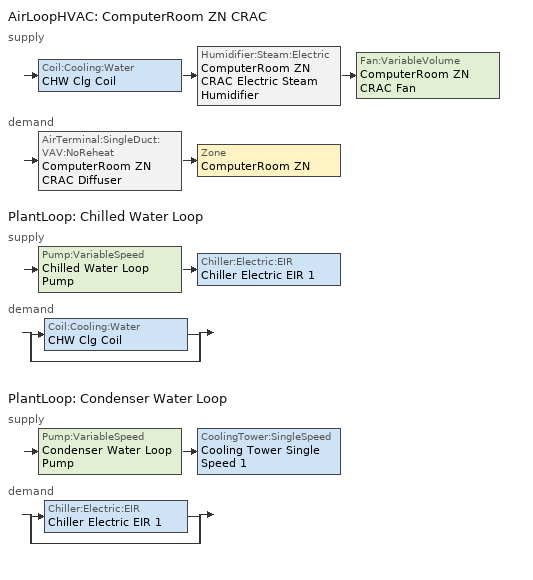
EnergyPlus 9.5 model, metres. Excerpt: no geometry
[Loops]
AirLoopHVAC 'ComputerRoom ZN CRAC'
 supply: Coil:Cooling:Water 'CHW Clg Coil' > Humidifier:Steam:Electric 'ComputerRoom ZN CRAC Electric Steam Humidifier' > Fan:VariableVolume 'ComputerRoom ZN CRAC Fan'
 demand: AirTerminal:SingleDuct:VAV:NoReheat 'ComputerRoom ZN CRAC Diffuser' > Zone 'ComputerRoom ZN'
PlantLoop 'Chilled Water Loop'
 supply: Pump:VariableSpeed 'Chilled Water Loop Pump' > Chiller:Electric:EIR 'Chiller Electric EIR 1'
 demand: split
  | Coil:Cooling:Water 'CHW Clg Coil'
  | bypass
PlantLoop 'Condenser Water Loop'
 supply: Pump:VariableSpeed 'Condenser Water Loop Pump' > CoolingTower:SingleSpeed 'Cooling Tower Single Speed 1'
 demand: split
  | Chiller:Electric:EIR 'Chiller Electric EIR 1'
  | bypass
[ZoneControl:Thermostat]
ComputerRoom ZN Thermostat: Zone or ZoneList=ComputerRoom ZN; Control Type Schedule=ComputerRoom ZN Thermostat Schedule; Control 1=SmallDataCenterHighITE ComputerRoom Thermostat 1; Temperature Difference Between Cutout And Setpoint {deltaC}=0
[ThermostatSetpoint:DualSetpoint]
SmallDataCenterHighITE ComputerRoom Thermostat 1: Heating Setpoint Temperature Schedule=DataCenter HTGSETP_SCH; Cooling Setpoint Temperature Schedule=DataCenter CLGSETP_SCH
[AirTerminal:SingleDuct:VAV:NoReheat]
ComputerRoom ZN CRAC Diffuser: Availability Schedule=Always On Discrete; Maximum Air Flow Rate {m3/s}=Autosize; Zone Minimum Air Flow Input Method=Constant; Constant Minimum Air Flow Fraction=0.1; Fixed Minimum Air Flow Rate {m3/s}=Autosize
[Zone equipment]
ComputerRoom ZN: ComputerRoom ZN CRAC Diffuser
[Sizing:Zone]
ComputerRoom ZN: Zone Cooling Design Supply Air Temperature Input Method=SupplyAirTemperature; Zone Cooling Design Supply Air Temperature {C}=12.7778; Zone Cooling Design Supply Air Temperature Difference {deltaC}=11.11; Zone Heating Design Supply Air Temperature Input Method=SupplyAirTemperature; Zone Heating Design Supply Air Temperature {C}=12.7778; Zone Heating Design Supply Air Temperature Difference {deltaC}=11.11; Zone Cooling Design Supply Air Humidity Ratio {kgWater/kgDryAir}=0.0085; Zone Heating Design Supply Air Humidity Ratio {kgWater/kgDryAir}=0.008; Design Specification Outdoor Air Object=SmallDataCenterHighITE ComputerRoom Ventilation; Cooling Design Air Flow Method=DesignDay; Cooling Design Air Flow Rate {m3/s}=0; Cooling Minimum Air Flow per Zone Floor Area {m3/s-m2}=0.000762; Cooling Minimum Air Flow {m3/s}=0; Cooling Minimum Air Flow Fraction=0; Heating Design Air Flow Method=DesignDay; Heating Design Air Flow Rate {m3/s}=0; Heating Maximum Air Flow per Zone Floor Area {m3/s-m2}=0.002032; Heating Maximum Air Flow {m3/s}=0.141576; Heating Maximum Air Flow Fraction=0.3; Account for Dedicated Outdoor Air System=No
[DesignSpecification:OutdoorAir]
SmallDataCenterHighITE ComputerRoom Ventilation: Outdoor Air Method=Sum; Outdoor Air Flow per Person {m3/s-person}=0.00235974; Outdoor Air Flow per Zone Floor Area {m3/s-m2}=0.0003048; Outdoor Air Flow per Zone {m3/s}=0; Outdoor Air Flow Air Changes per Hour {1/hr}=0
[AirLoopHVAC]
ComputerRoom ZN CRAC: Design Supply Air Flow Rate {m3/s}=AutoSize; Design Return Air Flow Fraction of Supply Air Flow=1
[Sizing:System]
ComputerRoom ZN CRAC: Type of Load to Size On=Sensible; Design Outdoor Air Flow Rate {m3/s}=Autosize; Central Heating Maximum System Air Flow Ratio=0.05; Preheat Design Temperature {C}=18; Preheat Design Humidity Ratio {kgWater/kgDryAir}=0.008; Precool Design Temperature {C}=27; Precool Design Humidity Ratio {kgWater/kgDryAir}=0.008; Central Cooling Design Supply Air Temperature {C}=12.7778; Central Heating Design Supply Air Temperature {C}=12.7778; Type of Zone Sum to Use=Coincident; 100% Outdoor Air in Cooling=No; 100% Outdoor Air in Heating=No; Central Cooling Design Supply Air Humidity Ratio {kgWater/kgDryAir}=0.0085; Central Heating Design Supply Air Humidity Ratio {kgWater/kgDryAir}=0.008; Cooling Supply Air Flow Rate Method=DesignDay; Cooling Supply Air Flow Rate {m3/s}=0; Cooling Supply Air Flow Rate Per Floor Area {m3/s-m2}=0.00996765; Cooling Fraction of Autosized Cooling Supply Air Flow Rate=1; Cooling Supply Air Flow Rate Per Unit Cooling Capacity {m3/s-W}=3.94755e-05; Heating Supply Air Flow Rate Method=DesignDay; Heating Supply Air Flow Rate {m3/s}=0; Heating Supply Air Flow Rate Per Floor Area {m3/s-m2}=0.00996765; Heating Fraction of Autosized Heating Supply Air Flow Rate=1; Heating Fraction of Autosized Cooling Supply Air Flow Rate=1; Heating Supply Air Flow Rate Per Unit Heating Capacity {m3/s-W}=3.15882e-05; System Outdoor Air Method=ZoneSum; Zone Maximum Outdoor Air Fraction=1; Cooling Design Capacity Method=CoolingDesignCapacity; Cooling Design Capacity {W}=Autosize; Cooling Design Capacity Per Floor Area {W/m2}=234.7; Fraction of Autosized Cooling Design Capacity=1; Heating Design Capacity Method=HeatingDesignCapacity; Heating Design Capacity {W}=Autosize; Heating Design Capacity Per Floor Area {W/m2}=157; Fraction of Autosized Heating Design Capacity=1; Central Cooling Capacity Control Method=OnOff
[Controller:WaterCoil]
Controller Water Coil 1: Control Variable=Temperature; Action=Reverse; Actuator Variable=Flow; Controller Convergence Tolerance {deltaC}=Autosize; Maximum Actuated Flow {m3/s}=Autosize; Minimum Actuated Flow {m3/s}=0
[AvailabilityManager:Scheduled]
ComputerRoom ZN CRAC Availability Manager: Schedule=Always On Discrete
[Coil:Cooling:Water]
CHW Clg Coil: Availability Schedule=Always On Discrete hvac_library; Design Water Flow Rate {m3/s}=Autosize; Design Air Flow Rate {m3/s}=Autosize; Design Inlet Water Temperature {C}=Autosize; Design Inlet Air Temperature {C}=Autosize; Design Outlet Air Temperature {C}=Autosize; Design Inlet Air Humidity Ratio {kgWater/kgDryAir}=Autosize; Design Outlet Air Humidity Ratio {kgWater/kgDryAir}=Autosize; Type of Analysis=SimpleAnalysis; Heat Exchanger Configuration=CrossFlow
[SetpointManager:MixedAir] Control Variable=Temperature
Name | Setpoint Node or NodeList
Air Loop CC Outlet Node OS Default SPM | Air Loop CC Outlet Node
ComputerRoom ZN CRAC Electric Steam Humidifier Outlet Air Node OS Default SPM | ComputerRoom ZN CRAC Electric Steam Humidifier Outlet Air Node
[Humidifier:Steam:Electric]
ComputerRoom ZN CRAC Electric Steam Humidifier: Rated Capacity {m3/s}=Autosize; Rated Power {W}=Autosize
[SetpointManager:SingleZone:Humidity:Minimum]
Setpoint Manager Single Zone Humidity Minimum 1: Setpoint Node or NodeList=ComputerRoom ZN CRAC Electric Steam Humidifier Outlet Air Node
[Fan:VariableVolume]
ComputerRoom ZN CRAC Fan: Availability Schedule=Always On Discrete; Fan Total Efficiency=0.6045; Pressure Rise {Pa}=1389.92; Maximum Flow Rate {m3/s}=AutoSize; Fan Power Minimum Flow Rate Input Method=Fraction; Fan Power Minimum Flow Fraction=0.1; Fan Power Minimum Air Flow Rate {m3/s}=0; Motor Efficiency=0.93; Motor In Airstream Fraction=1; Fan Power Coefficient 1=0.027828; Fan Power Coefficient 2=0.026583; Fan Power Coefficient 3=-0.087069; Fan Power Coefficient 4=1.03092; Fan Power Coefficient 5=0
[EnergyManagementSystem:Actuator]
Name | Actuated Component Unique | Actuated Component Type | Actuated Component Control Type
ACTUATOR_air_loop_CRAC_outlet_temperature | ComputerRoom ZN CRAC Supply Outlet Node | System Node Setpoint | Temperature Setpoint
ACTUATOR_Chilled_Water_Loop_Chiller_Outlet_Temperature | Chilled Water Loop Supply Outlet Node | System Node Setpoint | Temperature Setpoint
ACTUATOR_Condensed_Water_Loop_Pump_Mass_Flow | Condenser Water Loop Pump | Pump | Pump Mass Flow Rate
ACTUATOR_Chilled_Water_Loop_Pump_Mass_Flow | Chilled Water Loop Pump | Pump | Pump Mass Flow Rate
ACTUATOR_Air_Fan_Mass_Flow | ComputerRoom ZN CRAC Fan | Fan | Fan Air Mass Flow Rate
[PlantLoop] Fluid Type=Water; Maximum Loop Temperature {C}=100; Minimum Loop Temperature {C}=0; Maximum Loop Flow Rate {m3/s}=Autosize; Minimum Loop Flow Rate {m3/s}=0; Plant Loop Volume {m3}=Autocalculate; Load Distribution Scheme=Optimal; Plant Loop Demand Calculation Scheme=SingleSetpoint
Name | Plant Equipment Operation Scheme
Chilled Water Loop | Chilled Water Loop Operation Schemes
Condenser Water Loop | Condenser Water Loop Operation Schemes
[Sizing:Plant] Sizing Option=NonCoincident; Zone Timesteps in Averaging Window=1; Coincident Sizing Factor Mode=None
Name | Loop Type | Design Loop Exit Temperature {C} | Loop Design Temperature Difference {deltaC}
Chilled Water Loop | Cooling | 7.22 | 6.67
Condenser Water Loop | Condenser | 29.4 | 5.6
[Pump:VariableSpeed] Design Maximum Flow Rate {m3/s}=Autosize; Design Pump Head {Pa}=179352; Design Power Consumption {W}=Autosize; Motor Efficiency=0.9; Fraction of Motor Inefficiencies to Fluid Stream=0; Coefficient 1 of the Part Load Performance Curve=0; Coefficient 2 of the Part Load Performance Curve=1; Coefficient 3 of the Part Load Performance Curve=0; Coefficient 4 of the Part Load Performance Curve=0; Design Minimum Flow Rate {m3/s}=0; Pump Control Type=Intermittent; Skin Loss Radiative Fraction=0.5; Design Power Sizing Method=PowerPerFlowPerPressure; Design Electric Power per Unit Flow Rate {W/(m3/s)}=348701.1; Design Shaft Power per Unit Flow Rate per Unit Head {W/((m3/s)-Pa)}=1.28205; Design Minimum Flow Rate Fraction=0
Chilled Water Loop Pump; Condenser Water Loop Pump
[Chiller:Electric:EIR]
Chiller Electric EIR 1: Reference Capacity {W}=Autosize; Reference COP {W/W}=5.5; Reference Leaving Chilled Water Temperature {C}=18.34; Reference Entering Condenser Fluid Temperature {C}=19.72; Reference Chilled Water Flow Rate {m3/s}=Autosize; Reference Condenser Fluid Flow Rate {m3/s}=Autosize; Cooling Capacity Function of Temperature Curve=Curve Biquadratic 1; Electric Input to Cooling Output Ratio Function of Temperature Curve=Curve Biquadratic 2; Electric Input to Cooling Output Ratio Function of Part Load Ratio Curve=Curve Quadratic 1; Minimum Part Load Ratio=0.1; Maximum Part Load Ratio=1; Optimum Part Load Ratio=1; Minimum Unloading Ratio=0.2; Condenser Type=WaterCooled; Condenser Fan Power Ratio {W/W}=0; Fraction of Compressor Electric Consumption Rejected by Condenser=1; Leaving Chilled Water Lower Temperature Limit {C}=2; Chiller Flow Mode=NotModulated; Sizing Factor=1; Basin Heater Capacity {W/K}=0; Basin Heater Setpoint Temperature {C}=10; Condenser Heat Recovery Relative Capacity Fraction=1
[PlantEquipmentOperationSchemes] Control Scheme Object Type 1=PlantEquipmentOperation:CoolingLoad; Control Scheme Schedule Name 1=Always On Discrete
Name | Control Scheme Name 1
Chilled Water Loop Operation Schemes | Chilled Water Loop Cooling Operation Scheme
Condenser Water Loop Operation Schemes | Condenser Water Loop Cooling Operation Scheme
[PlantEquipmentOperation:CoolingLoad] Load Range Lower Limit 1 {W}=0; Load Range Upper Limit 1 {W}=1000000000
Name | Range Equipment List Name 1
Chilled Water Loop Cooling Operation Scheme | Chilled Water Loop Cooling Equipment List
Condenser Water Loop Cooling Operation Scheme | Condenser Water Loop Cooling Equipment List
[PlantEquipmentList]
Chilled Water Loop Cooling Equipment List: Chiller:Electric:EIR, Chiller Electric EIR 1
Condenser Water Loop Cooling Equipment List: CoolingTower:SingleSpeed, Cooling Tower Single Speed 1
[CoolingTower:SingleSpeed]
Cooling Tower Single Speed 1: Design Water Flow Rate {m3/s}=Autosize; Design Air Flow Rate {m3/s}=Autosize; Design Fan Power {W}=Autosize; Design U-Factor Times Area Value {W/K}=Autosize; Free Convection Regime Air Flow Rate {m3/s}=Autosize; Free Convection Regime Air Flow Rate Sizing Factor=0.1; Free Convection Regime U-Factor Times Area Value {W/K}=Autosize; Free Convection U-Factor Times Area Value Sizing Factor=0.1; Performance Input Method=UFactorTimesAreaAndDesignWaterFlowRate; Heat Rejection Capacity and Nominal Capacity Sizing Ratio=1.25; Free Convection Capacity {W}=0; Free Convection Nominal Capacity Sizing Factor=0.1; Design Inlet Air Dry-Bulb Temperature {C}=25.6; Design Inlet Air Wet-Bulb Temperature {C}=25.6; Design Approach Temperature {deltaC}=Autosize; Design Range Temperature {deltaC}=Autosize; Basin Heater Capacity {W/K}=0; Basin Heater Setpoint Temperature {C}=2; Evaporation Loss Mode=LossFactor; Evaporation Loss Factor {percent/K}=0.2; Drift Loss Percent {percent}=0.008; Blowdown Calculation Mode=ConcentrationRatio; Blowdown Concentration Ratio=3; Capacity Control=FanCycling; Number of Cells=1; Cell Control=MinimalCell; Cell Minimum  Water Flow Rate Fraction=0.33; Cell Maximum Water Flow Rate Fraction=2.5; Sizing Factor=1
[SetpointManager:FollowOutdoorAirTemperature]
Setpoint Manager Follow Outdoor Air Temperature 1: Control Variable=Temperature; Reference Temperature Type=OutdoorAirWetBulb; Offset Temperature Difference {deltaC}=1.5; Maximum Setpoint Temperature {C}=80; Minimum Setpoint Temperature {C}=6; Setpoint Node or NodeList=Condenser Water Loop Supply Outlet Node
[EnergyManagementSystem:Sensor]
Name | Output:Variable or Output:Meter Index Key | Output:Variable or Output:Meter
SENSOR__COMPONENT__Cooling_Tower_Single_Speed_1__VARIABLE__Cooling_Tower_Fan_Electricity_Rate | Cooling Tower Single Speed 1 | Cooling Tower Fan Electricity Rate
SENSOR__COMPONENT__Condenser_Water_Loop_CT_Outlet_Node__VARIABLE__System_Node_Mass_Flow_Rate | Condenser Water Loop CT Outlet Node | System Node Mass Flow Rate
SENSOR__COMPONENT__Chilled_Water_Loop_Supply_Outlet_Node__VARIABLE__System_Node_Mass_Flow_Rate | Chilled Water Loop Supply Outlet Node | System Node Mass Flow Rate
SENSOR__COMPONENT__Chilled_Water_Loop_Supply_Outlet_Node__VARIABLE__System_Node_Setpoint_Temperature | Chilled Water Loop Supply Outlet Node | System Node Setpoint Temperature
SENSOR__COMPONENT__Chilled_Water_Loop_Supply_Outlet_Node__VARIABLE__System_Node_Pressure | Chilled Water Loop Supply Outlet Node | System Node Pressure
SENSOR__COMPONENT__Chilled_Water_Loop_Supply_Outlet_Node__VARIABLE__System_Node_Standard_Density_Volume_Flow_Rate | Chilled Water Loop Supply Outlet Node | System Node Standard Density Volume Flow Rate
SENSOR__COMPONENT__Chilled_Water_Loop_Supply_Outlet_Node__VARIABLE__System_Node_Specific_Heat | Chilled Water Loop Supply Outlet Node | System Node Specific Heat
SENSOR__COMPONENT__Chilled_Water_Loop_Demand_Inlet_Node__VARIABLE__System_Node_Temperature | Chilled Water Loop Demand Inlet Node | System Node Temperature
SENSOR__COMPONENT__Chilled_Water_Loop_Demand_Inlet_Node__VARIABLE__System_Node_Mass_Flow_Rate | Chilled Water Loop Demand Inlet Node | System Node Mass Flow Rate
SENSOR__COMPONENT__Chilled_Water_Loop_Demand_Inlet_Node__VARIABLE__System_Node_Setpoint_Temperature | Chilled Water Loop Demand Inlet Node | System Node Setpoint Temperature
SENSOR__COMPONENT__Condenser_Water_Loop_CT_Outlet_Node__VARIABLE__System_Node_Setpoint_Temperature | Condenser Water Loop CT Outlet Node | System Node Setpoint Temperature
SENSOR__COMPONENT__Chilled_Water_Loop_Demand_Inlet_Node__VARIABLE__System_Node_Pressure | Chilled Water Loop Demand Inlet Node | System Node Pressure
SENSOR__COMPONENT__Chilled_Water_Loop_Demand_Inlet_Node__VARIABLE__System_Node_Standard_Density_Volume_Flow_Rate | Chilled Water Loop Demand Inlet Node | System Node Standard Density Volume Flow Rate
SENSOR__COMPONENT__Chilled_Water_Loop_Demand_Inlet_Node__VARIABLE__System_Node_Specific_Heat | Chilled Water Loop Demand Inlet Node | System Node Specific Heat
SENSOR__COMPONENT__Chilled_Water_Loop_ClgCoil_Inlet_Node__VARIABLE__System_Node_Temperature | Chilled Water Loop ClgCoil Inlet Node | System Node Temperature
SENSOR__COMPONENT__Chilled_Water_Loop_ClgCoil_Inlet_Node__VARIABLE__System_Node_Mass_Flow_Rate | Chilled Water Loop ClgCoil Inlet Node | System Node Mass Flow Rate
SENSOR__COMPONENT__Chilled_Water_Loop_ClgCoil_Inlet_Node__VARIABLE__System_Node_Setpoint_Temperature | Chilled Water Loop ClgCoil Inlet Node | System Node Setpoint Temperature
SENSOR__COMPONENT__Chilled_Water_Loop_ClgCoil_Inlet_Node__VARIABLE__System_Node_Pressure | Chilled Water Loop ClgCoil Inlet Node | System Node Pressure
SENSOR__COMPONENT__Chilled_Water_Loop_ClgCoil_Inlet_Node__VARIABLE__System_Node_Standard_Density_Volume_Flow_Rate | Chilled Water Loop ClgCoil Inlet Node | System Node Standard Density Volume Flow Rate
SENSOR__COMPONENT__Chilled_Water_Loop_ClgCoil_Inlet_Node__VARIABLE__System_Node_Specific_Heat | Chilled Water Loop ClgCoil Inlet Node | System Node Specific Heat
SENSOR__COMPONENT__Condenser_Water_Loop_CT_Outlet_Node__VARIABLE__System_Node_Pressure | Condenser Water Loop CT Outlet Node | System Node Pressure
SENSOR__COMPONENT__Chilled_Water_Loop_ClgCoil_Outlet_Node__VARIABLE__System_Node_Temperature | Chilled Water Loop ClgCoil Outlet Node | System Node Temperature
SENSOR__COMPONENT__Chilled_Water_Loop_ClgCoil_Outlet_Node__VARIABLE__System_Node_Mass_Flow_Rate | Chilled Water Loop ClgCoil Outlet Node | System Node Mass Flow Rate
SENSOR__COMPONENT__Chilled_Water_Loop_ClgCoil_Outlet_Node__VARIABLE__System_Node_Setpoint_Temperature | Chilled Water Loop ClgCoil Outlet Node | System Node Setpoint Temperature
SENSOR__COMPONENT__Chilled_Water_Loop_ClgCoil_Outlet_Node__VARIABLE__System_Node_Pressure | Chilled Water Loop ClgCoil Outlet Node | System Node Pressure
SENSOR__COMPONENT__Chilled_Water_Loop_ClgCoil_Outlet_Node__VARIABLE__System_Node_Standard_Density_Volume_Flow_Rate | Chilled Water Loop ClgCoil Outlet Node | System Node Standard Density Volume Flow Rate
SENSOR__COMPONENT__Chilled_Water_Loop_ClgCoil_Outlet_Node__VARIABLE__System_Node_Specific_Heat | Chilled Water Loop ClgCoil Outlet Node | System Node Specific Heat
SENSOR__COMPONENT__Chilled_Water_Loop_Demand_Outlet_Node__VARIABLE__System_Node_Temperature | Chilled Water Loop Demand Outlet Node | System Node Temperature
SENSOR__COMPONENT__Chilled_Water_Loop_Demand_Outlet_Node__VARIABLE__System_Node_Mass_Flow_Rate | Chilled Water Loop Demand Outlet Node | System Node Mass Flow Rate
SENSOR__COMPONENT__Condenser_Water_Loop_CT_Outlet_Node__VARIABLE__System_Node_Standard_Density_Volume_Flow_Rate | Condenser Water Loop CT Outlet Node | System Node Standard Density Volume Flow Rate
SENSOR__COMPONENT__Chilled_Water_Loop_Demand_Outlet_Node__VARIABLE__System_Node_Setpoint_Temperature | Chilled Water Loop Demand Outlet Node | System Node Setpoint Temperature
SENSOR__COMPONENT__Chilled_Water_Loop_Demand_Outlet_Node__VARIABLE__System_Node_Pressure | Chilled Water Loop Demand Outlet Node | System Node Pressure
SENSOR__COMPONENT__Chilled_Water_Loop_Demand_Outlet_Node__VARIABLE__System_Node_Standard_Density_Volume_Flow_Rate | Chilled Water Loop Demand Outlet Node | System Node Standard Density Volume Flow Rate
SENSOR__COMPONENT__Chilled_Water_Loop_Demand_Outlet_Node__VARIABLE__System_Node_Specific_Heat | Chilled Water Loop Demand Outlet Node | System Node Specific Heat
SENSOR__COMPONENT__Chilled_Water_Loop_Pump_Inlet_Node__VARIABLE__System_Node_Temperature | Chilled Water Loop Pump Inlet Node | System Node Temperature
SENSOR__COMPONENT__Chilled_Water_Loop_Pump_Inlet_Node__VARIABLE__System_Node_Mass_Flow_Rate | Chilled Water Loop Pump Inlet Node | System Node Mass Flow Rate
SENSOR__COMPONENT__Chilled_Water_Loop_Pump_Inlet_Node__VARIABLE__System_Node_Setpoint_Temperature | Chilled Water Loop Pump Inlet Node | System Node Setpoint Temperature
SENSOR__COMPONENT__Chilled_Water_Loop_Pump_Inlet_Node__VARIABLE__System_Node_Pressure | Chilled Water Loop Pump Inlet Node | System Node Pressure
SENSOR__COMPONENT__Chilled_Water_Loop_Pump_Inlet_Node__VARIABLE__System_Node_Standard_Density_Volume_Flow_Rate | Chilled Water Loop Pump Inlet Node | System Node Standard Density Volume Flow Rate
SENSOR__COMPONENT__Condenser_Water_Loop_CT_Outlet_Node__VARIABLE__System_Node_Specific_Heat | Condenser Water Loop CT Outlet Node | System Node Specific Heat
SENSOR__COMPONENT__Chilled_Water_Loop_Pump_Inlet_Node__VARIABLE__System_Node_Specific_Heat | Chilled Water Loop Pump Inlet Node | System Node Specific Heat
SENSOR__COMPONENT__Chilled_Water_Loop_Pump__VARIABLE__Pump_Electricity_Rate | Chilled Water Loop Pump | Pump Electricity Rate
SENSOR__COMPONENT__Chilled_Water_Loop_Pump__VARIABLE__Pump_Outlet_Temperature | Chilled Water Loop Pump | Pump Outlet Temperature
SENSOR__COMPONENT__Chilled_Water_Loop_Pump__VARIABLE__Pump_Mass_Flow_Rate | Chilled Water Loop Pump | Pump Mass Flow Rate
SENSOR__COMPONENT__Chilled_Water_Loop_Pump_Outlet_Node__VARIABLE__System_Node_Temperature | Chilled Water Loop Pump Outlet Node | System Node Temperature
SENSOR__COMPONENT__Condenser_Water_Loop_Supply_Outlet_Node__VARIABLE__System_Node_Temperature | Condenser Water Loop Supply Outlet Node | System Node Temperature
SENSOR__COMPONENT__Chilled_Water_Loop_Pump_Outlet_Node__VARIABLE__System_Node_Mass_Flow_Rate | Chilled Water Loop Pump Outlet Node | System Node Mass Flow Rate
SENSOR__COMPONENT__Chilled_Water_Loop_Pump_Outlet_Node__VARIABLE__System_Node_Setpoint_Temperature | Chilled Water Loop Pump Outlet Node | System Node Setpoint Temperature
SENSOR__COMPONENT__Chilled_Water_Loop_Pump_Outlet_Node__VARIABLE__System_Node_Pressure | Chilled Water Loop Pump Outlet Node | System Node Pressure
SENSOR__COMPONENT__Chilled_Water_Loop_Pump_Outlet_Node__VARIABLE__System_Node_Standard_Density_Volume_Flow_Rate | Chilled Water Loop Pump Outlet Node | System Node Standard Density Volume Flow Rate
SENSOR__COMPONENT__Chilled_Water_Loop_Pump_Outlet_Node__VARIABLE__System_Node_Specific_Heat | Chilled Water Loop Pump Outlet Node | System Node Specific Heat
SENSOR__COMPONENT__Chilled_Water_Loop_Chiller_Inlet_Node__VARIABLE__System_Node_Temperature | Chilled Water Loop Chiller Inlet Node | System Node Temperature
SENSOR__COMPONENT__Chilled_Water_Loop_Chiller_Inlet_Node__VARIABLE__System_Node_Mass_Flow_Rate | Chilled Water Loop Chiller Inlet Node | System Node Mass Flow Rate
SENSOR__COMPONENT__Chilled_Water_Loop_Chiller_Inlet_Node__VARIABLE__System_Node_Setpoint_Temperature | Chilled Water Loop Chiller Inlet Node | System Node Setpoint Temperature
SENSOR__COMPONENT__Chilled_Water_Loop_Chiller_Inlet_Node__VARIABLE__System_Node_Pressure | Chilled Water Loop Chiller Inlet Node | System Node Pressure
SENSOR__COMPONENT__Chilled_Water_Loop_Chiller_Inlet_Node__VARIABLE__System_Node_Standard_Density_Volume_Flow_Rate | Chilled Water Loop Chiller Inlet Node | System Node Standard Density Volume Flow Rate
SENSOR__COMPONENT__Chilled_Water_Loop_Chiller_Inlet_Node__VARIABLE__System_Node_Specific_Heat | Chilled Water Loop Chiller Inlet Node | System Node Specific Heat
SENSOR__COMPONENT__ComputerRoom_ZN_CRAC_Electric_Steam_Humidifier__VARIABLE__Humidifier_Water_Volume_Flow_Rate | ComputerRoom ZN CRAC Electric Steam Humidifier | Humidifier Water Volume Flow Rate
SENSOR__COMPONENT__ComputerRoom_ZN_CRAC_Electric_Steam_Humidifier__VARIABLE__Humidifier_Electricity_Rate | ComputerRoom ZN CRAC Electric Steam Humidifier | Humidifier Electricity Rate
SENSOR__COMPONENT__ComputerRoom_ZN_CRAC_Electric_Steam_Humidifier_Outlet_Air_Node__VARIABLE__System_Node_Temperature | ComputerRoom ZN CRAC Electric Steam Humidifier Outlet Air Node | System Node Temperature
SENSOR__COMPONENT__ComputerRoom_ZN_CRAC_Electric_Steam_Humidifier_Outlet_Air_Node__VARIABLE__System_Node_Mass_Flow_Rate | ComputerRoom ZN CRAC Electric Steam Humidifier Outlet Air Node | System Node Mass Flow Rate
SENSOR__COMPONENT__ComputerRoom_ZN_CRAC_Electric_Steam_Humidifier_Outlet_Air_Node__VARIABLE__System_Node_Pressure | ComputerRoom ZN CRAC Electric Steam Humidifier Outlet Air Node | System Node Pressure
SENSOR__COMPONENT__ComputerRoom_ZN_CRAC_Electric_Steam_Humidifier_Outlet_Air_Node__VARIABLE__System_Node_Standard_Density_Volume_Flow_Rate | ComputerRoom ZN CRAC Electric Steam Humidifier Outlet Air Node | System Node Standard Density Volume Flow Rate
SENSOR__COMPONENT__ComputerRoom_ZN_CRAC_Electric_Steam_Humidifier_Outlet_Air_Node__VARIABLE__System_Node_Specific_Heat | ComputerRoom ZN CRAC Electric Steam Humidifier Outlet Air Node | System Node Specific Heat
SENSOR__COMPONENT__Condenser_Water_Loop_Supply_Outlet_Node__VARIABLE__System_Node_Mass_Flow_Rate | Condenser Water Loop Supply Outlet Node | System Node Mass Flow Rate
SENSOR__COMPONENT__ComputerRoom_ZN_CRAC_Fan__VARIABLE__Fan_Electricity_Rate | ComputerRoom ZN CRAC Fan | Fan Electricity Rate
SENSOR__COMPONENT__ComputerRoom_ZN_CRAC_Fan__VARIABLE__Fan_Rise_in_Air_Temperature | ComputerRoom ZN CRAC Fan | Fan Rise in Air Temperature
SENSOR__COMPONENT__ComputerRoom_ZN_CRAC_Fan__VARIABLE__Fan_Heat_Gain_to_Air | ComputerRoom ZN CRAC Fan | Fan Heat Gain to Air
SENSOR__COMPONENT__ComputerRoom_ZN_CRAC_Fan__VARIABLE__Fan_Air_Mass_Flow_Rate | ComputerRoom ZN CRAC Fan | Fan Air Mass Flow Rate
SENSOR__COMPONENT__ComputerRoom_ZN_CRAC_Supply_Outlet_Node__VARIABLE__System_Node_Temperature | ComputerRoom ZN CRAC Supply Outlet Node | System Node Temperature
SENSOR__COMPONENT__ComputerRoom_ZN_CRAC_Supply_Outlet_Node__VARIABLE__System_Node_Mass_Flow_Rate | ComputerRoom ZN CRAC Supply Outlet Node | System Node Mass Flow Rate
SENSOR__COMPONENT__ComputerRoom_ZN_CRAC_Supply_Outlet_Node__VARIABLE__System_Node_Setpoint_Temperature | ComputerRoom ZN CRAC Supply Outlet Node | System Node Setpoint Temperature
SENSOR__COMPONENT__ComputerRoom_ZN_CRAC_Supply_Outlet_Node__VARIABLE__System_Node_Pressure | ComputerRoom ZN CRAC Supply Outlet Node | System Node Pressure
SENSOR__COMPONENT__ComputerRoom_ZN_CRAC_Supply_Outlet_Node__VARIABLE__System_Node_Standard_Density_Volume_Flow_Rate | ComputerRoom ZN CRAC Supply Outlet Node | System Node Standard Density Volume Flow Rate
SENSOR__COMPONENT__Condenser_Water_Loop_Supply_Outlet_Node__VARIABLE__System_Node_Setpoint_Temperature | Condenser Water Loop Supply Outlet Node | System Node Setpoint Temperature
SENSOR__COMPONENT__ComputerRoom_ZN_CRAC_Supply_Outlet_Node__VARIABLE__System_Node_Specific_Heat | ComputerRoom ZN CRAC Supply Outlet Node | System Node Specific Heat
SENSOR__COMPONENT__ComputerRoom_ZN_CRAC_Demand_Inlet_Node__VARIABLE__System_Node_Temperature | ComputerRoom ZN CRAC Demand Inlet Node | System Node Temperature
SENSOR__COMPONENT__ComputerRoom_ZN_CRAC_Demand_Inlet_Node__VARIABLE__System_Node_Mass_Flow_Rate | ComputerRoom ZN CRAC Demand Inlet Node | System Node Mass Flow Rate
SENSOR__COMPONENT__ComputerRoom_ZN_CRAC_Demand_Inlet_Node__VARIABLE__System_Node_Setpoint_Temperature | ComputerRoom ZN CRAC Demand Inlet Node | System Node Setpoint Temperature
SENSOR__COMPONENT__ComputerRoom_ZN_CRAC_Demand_Inlet_Node__VARIABLE__System_Node_Pressure | ComputerRoom ZN CRAC Demand Inlet Node | System Node Pressure
SENSOR__COMPONENT__ComputerRoom_ZN_CRAC_Demand_Inlet_Node__VARIABLE__System_Node_Standard_Density_Volume_Flow_Rate | ComputerRoom ZN CRAC Demand Inlet Node | System Node Standard Density Volume Flow Rate
SENSOR__COMPONENT__ComputerRoom_ZN_CRAC_Demand_Inlet_Node__VARIABLE__System_Node_Specific_Heat | ComputerRoom ZN CRAC Demand Inlet Node | System Node Specific Heat
SENSOR__COMPONENT__ComputerRoom_ZN_CRAC_Diffuser_Inlet_Air_Node__VARIABLE__System_Node_Temperature | ComputerRoom ZN CRAC Diffuser Inlet Air Node | System Node Temperature
SENSOR__COMPONENT__Condenser_Water_Loop_Supply_Outlet_Node__VARIABLE__System_Node_Pressure | Condenser Water Loop Supply Outlet Node | System Node Pressure
SENSOR__COMPONENT__ComputerRoom_ZN_CRAC_Diffuser_Inlet_Air_Node__VARIABLE__System_Node_Mass_Flow_Rate | ComputerRoom ZN CRAC Diffuser Inlet Air Node | System Node Mass Flow Rate
SENSOR__COMPONENT__ComputerRoom_ZN_CRAC_Diffuser_Inlet_Air_Node__VARIABLE__System_Node_Setpoint_Temperature | ComputerRoom ZN CRAC Diffuser Inlet Air Node | System Node Setpoint Temperature
SENSOR__COMPONENT__ComputerRoom_ZN_CRAC_Diffuser_Inlet_Air_Node__VARIABLE__System_Node_Pressure | ComputerRoom ZN CRAC Diffuser Inlet Air Node | System Node Pressure
SENSOR__COMPONENT__ComputerRoom_ZN_CRAC_Diffuser_Inlet_Air_Node__VARIABLE__System_Node_Standard_Density_Volume_Flow_Rate | ComputerRoom ZN CRAC Diffuser Inlet Air Node | System Node Standard Density Volume Flow Rate
SENSOR__COMPONENT__ComputerRoom_ZN_CRAC_Diffuser_Inlet_Air_Node__VARIABLE__System_Node_Specific_Heat | ComputerRoom ZN CRAC Diffuser Inlet Air Node | System Node Specific Heat
SENSOR__COMPONENT__ComputerRoom_ZN_CRAC_Diffuser__VARIABLE__Zone_Air_Terminal_VAV_Damper_Position | ComputerRoom ZN CRAC Diffuser | Zone Air Terminal VAV Damper Position
SENSOR__COMPONENT__ComputerRoom_ZN_CRAC_Diffuser__VARIABLE__Zone_Air_Terminal_Outdoor_Air_Volume_Flow_Rate | ComputerRoom ZN CRAC Diffuser | Zone Air Terminal Outdoor Air Volume Flow Rate
SENSOR__COMPONENT__ComputerRoom_ZN_CRAC_Diffuser_Outlet_Air_Node__VARIABLE__System_Node_Temperature | ComputerRoom ZN CRAC Diffuser Outlet Air Node | System Node Temperature
SENSOR__COMPONENT__Cooling_Tower_Single_Speed_1__VARIABLE__Cooling_Tower_Heat_Transfer_Rate | Cooling Tower Single Speed 1 | Cooling Tower Heat Transfer Rate
SENSOR__COMPONENT__Condenser_Water_Loop_Supply_Outlet_Node__VARIABLE__System_Node_Standard_Density_Volume_Flow_Rate | Condenser Water Loop Supply Outlet Node | System Node Standard Density Volume Flow Rate
SENSOR__COMPONENT__ComputerRoom_ZN_CRAC_Diffuser_Outlet_Air_Node__VARIABLE__System_Node_Mass_Flow_Rate | ComputerRoom ZN CRAC Diffuser Outlet Air Node | System Node Mass Flow Rate
SENSOR__COMPONENT__ComputerRoom_ZN_CRAC_Diffuser_Outlet_Air_Node__VARIABLE__System_Node_Setpoint_Temperature | ComputerRoom ZN CRAC Diffuser Outlet Air Node | System Node Setpoint Temperature
SENSOR__COMPONENT__ComputerRoom_ZN_CRAC_Diffuser_Outlet_Air_Node__VARIABLE__System_Node_Pressure | ComputerRoom ZN CRAC Diffuser Outlet Air Node | System Node Pressure
SENSOR__COMPONENT__ComputerRoom_ZN_CRAC_Diffuser_Outlet_Air_Node__VARIABLE__System_Node_Standard_Density_Volume_Flow_Rate | ComputerRoom ZN CRAC Diffuser Outlet Air Node | System Node Standard Density Volume Flow Rate
SENSOR__COMPONENT__ComputerRoom_ZN_CRAC_Diffuser_Outlet_Air_Node__VARIABLE__System_Node_Specific_Heat | ComputerRoom ZN CRAC Diffuser Outlet Air Node | System Node Specific Heat
SENSOR__COMPONENT__ComputerRoom_ZN__VARIABLE__Zone_Outdoor_Air_Drybulb_Temperature | ComputerRoom ZN | Zone Outdoor Air Drybulb Temperature
SENSOR__COMPONENT__ComputerRoom_ZN__VARIABLE__Zone_Outdoor_Air_Wetbulb_Temperature | ComputerRoom ZN | Zone Outdoor Air Wetbulb Temperature
SENSOR__COMPONENT__ComputerRoom_ZN__VARIABLE__Zone_Outdoor_Air_Wind_Speed | ComputerRoom ZN | Zone Outdoor Air Wind Speed
SENSOR__COMPONENT__ComputerRoom_ZN__VARIABLE__Zone_Total_Internal_Radiant_Heating_Rate | ComputerRoom ZN | Zone Total Internal Radiant Heating Rate
SENSOR__COMPONENT__Condenser_Water_Loop_Demand_Inlet_Node__VARIABLE__System_Node_Temperature | Condenser Water Loop Demand Inlet Node | System Node Temperature
SENSOR__COMPONENT__ComputerRoom_ZN__VARIABLE__Zone_Total_Internal_Visible_Radiation_Heating_Rate | ComputerRoom ZN | Zone Total Internal Visible Radiation Heating Rate
SENSOR__COMPONENT__ComputerRoom_ZN__VARIABLE__Zone_Total_Internal_Convective_Heating_Rate | ComputerRoom ZN | Zone Total Internal Convective Heating Rate
SENSOR__COMPONENT__ComputerRoom_ZN__VARIABLE__Zone_Total_Internal_Latent_Gain_Rate | ComputerRoom ZN | Zone Total Internal Latent Gain Rate
SENSOR__COMPONENT__ComputerRoom_ZN__VARIABLE__Zone_Total_Internal_Total_Heating_Rate | ComputerRoom ZN | Zone Total Internal Total Heating Rate
SENSOR__COMPONENT__ComputerRoom_ZN__VARIABLE__Zone_Mean_Air_Temperature | ComputerRoom ZN | Zone Mean Air Temperature
SENSOR__COMPONENT__ComputerRoom_ZN__VARIABLE__Zone_Air_Temperature | ComputerRoom ZN | Zone Air Temperature
SENSOR__COMPONENT__ComputerRoom_ZN__VARIABLE__Zone_Mean_Air_Dewpoint_Temperature | ComputerRoom ZN | Zone Mean Air Dewpoint Temperature
SENSOR__COMPONENT__ComputerRoom_ZN__VARIABLE__Zone_Mean_Radiant_Temperature | ComputerRoom ZN | Zone Mean Radiant Temperature
SENSOR__COMPONENT__ComputerRoom_ZN__VARIABLE__Zone_Operative_Temperature | ComputerRoom ZN | Zone Operative Temperature
SENSOR__COMPONENT__ComputerRoom_ZN__VARIABLE__Zone_Air_Relative_Humidity | ComputerRoom ZN | Zone Air Relative Humidity
SENSOR__COMPONENT__ComputerRoom_ZN__VARIABLE__Zone_Air_Heat_Balance_Internal_Convective_Heat_Gain_Rate | ComputerRoom ZN | Zone Air Heat Balance Internal Convective Heat Gain Rate
SENSOR__COMPONENT__ComputerRoom_ZN__VARIABLE__Zone_Air_Heat_Balance_Surface_Convection_Rate | ComputerRoom ZN | Zone Air Heat Balance Surface Convection Rate
SENSOR__COMPONENT__ComputerRoom_ZN__VARIABLE__Zone_Air_Heat_Balance_Interzone_Air_Transfer_Rate | ComputerRoom ZN | Zone Air Heat Balance Interzone Air Transfer Rate
SENSOR__COMPONENT__ComputerRoom_ZN__VARIABLE__Zone_Air_Heat_Balance_Outdoor_Air_Transfer_Rate | ComputerRoom ZN | Zone Air Heat Balance Outdoor Air Transfer Rate
SENSOR__COMPONENT__ComputerRoom_ZN__VARIABLE__Zone_Air_Heat_Balance_System_Air_Transfer_Rate | ComputerRoom ZN | Zone Air Heat Balance System Air Transfer Rate
SENSOR__COMPONENT__ComputerRoom_ZN__VARIABLE__Zone_Air_Heat_Balance_System_Convective_Heat_Gain_Rate | ComputerRoom ZN | Zone Air Heat Balance System Convective Heat Gain Rate
SENSOR__COMPONENT__ComputerRoom_ZN__VARIABLE__Zone_Air_Heat_Balance_Air_Energy_Storage_Rate | ComputerRoom ZN | Zone Air Heat Balance Air Energy Storage Rate
SENSOR__COMPONENT__Condenser_Water_Loop_Demand_Inlet_Node__VARIABLE__System_Node_Mass_Flow_Rate | Condenser Water Loop Demand Inlet Node | System Node Mass Flow Rate
SENSOR__COMPONENT__ComputerRoom_ZN__VARIABLE__Zone_Air_System_Sensible_Heating_Rate | ComputerRoom ZN | Zone Air System Sensible Heating Rate
SENSOR__COMPONENT__ComputerRoom_ZN__VARIABLE__Zone_Air_System_Sensible_Cooling_Rate | ComputerRoom ZN | Zone Air System Sensible Cooling Rate
SENSOR__COMPONENT__Condenser_Water_Loop_Demand_Inlet_Node__VARIABLE__System_Node_Setpoint_Temperature | Condenser Water Loop Demand Inlet Node | System Node Setpoint Temperature
SENSOR__COMPONENT__ComputerRoom_ZN__VARIABLE__Zone_ITE_Adjusted_Return_Air_Temperature_ | ComputerRoom ZN | Zone ITE Adjusted Return Air Temperature
SENSOR__COMPONENT__ComputerRoom_ZN__VARIABLE__Zone_ITE_CPU_Electricity_Rate_ | ComputerRoom ZN | Zone ITE CPU Electricity Rate
SENSOR__COMPONENT__ComputerRoom_ZN__VARIABLE__Zone_ITE_Fan_Electricity_Rate_ | ComputerRoom ZN | Zone ITE Fan Electricity Rate
SENSOR__COMPONENT__ComputerRoom_ZN__VARIABLE__Zone_ITE_UPS_Electricity_Rate_ | ComputerRoom ZN | Zone ITE UPS Electricity Rate
SENSOR__COMPONENT__ComputerRoom_ZN__VARIABLE__Zone_ITE_CPU_Electricity_Rate_at_Design_Inlet_Conditions_ | ComputerRoom ZN | Zone ITE CPU Electricity Rate at Design Inlet Conditions
SENSOR__COMPONENT__ComputerRoom_ZN__VARIABLE__Zone_ITE_Fan_Electricity_Rate_at_Design_Inlet_Conditions_ | ComputerRoom ZN | Zone ITE Fan Electricity Rate at Design Inlet Conditions
SENSOR__COMPONENT__ComputerRoom_ZN__VARIABLE__Zone_ITE_UPS_Heat_Gain_to_Zone_Rate_ | ComputerRoom ZN | Zone ITE UPS Heat Gain to Zone Rate
SENSOR__COMPONENT__ComputerRoom_ZN__VARIABLE__Zone_ITE_Total_Heat_Gain_to_Zone_Rate_ | ComputerRoom ZN | Zone ITE Total Heat Gain to Zone Rate
SENSOR__COMPONENT__ComputerRoom_ZN__VARIABLE__Zone_ITE_Standard_Density_Air_Volume_Flow_Rate_ | ComputerRoom ZN | Zone ITE Standard Density Air Volume Flow Rate
SENSOR__COMPONENT__Condenser_Water_Loop_Demand_Inlet_Node__VARIABLE__System_Node_Pressure | Condenser Water Loop Demand Inlet Node | System Node Pressure
SENSOR__COMPONENT__ComputerRoom_ZN__VARIABLE__Zone_ITE_Air_Mass_Flow_Rate_ | ComputerRoom ZN | Zone ITE Air Mass Flow Rate
SENSOR__COMPONENT__ComputerRoom_ZN__VARIABLE__Zone_Lights_Electricity_Rate | ComputerRoom ZN | Zone Lights Electricity Rate
SENSOR__COMPONENT__ComputerRoom_ZN__VARIABLE__Zone_Lights_Radiant_Heating_Rate | ComputerRoom ZN | Zone Lights Radiant Heating Rate
SENSOR__COMPONENT__ComputerRoom_ZN__VARIABLE__Zone_Lights_Visible_Radiation_Heating_Rate | ComputerRoom ZN | Zone Lights Visible Radiation Heating Rate
SENSOR__COMPONENT__ComputerRoom_ZN__VARIABLE__Zone_Lights_Convective_Heating_Rate | ComputerRoom ZN | Zone Lights Convective Heating Rate
SENSOR__COMPONENT__ComputerRoom_ZN__VARIABLE__Zone_Lights_Return_Air_Heating_Rate | ComputerRoom ZN | Zone Lights Return Air Heating Rate
SENSOR__COMPONENT__ComputerRoom_ZN__VARIABLE__Zone_Lights_Total_Heating_Rate | ComputerRoom ZN | Zone Lights Total Heating Rate
SENSOR__COMPONENT__Condenser_Water_Loop_Demand_Inlet_Node__VARIABLE__System_Node_Standard_Density_Volume_Flow_Rate | Condenser Water Loop Demand Inlet Node | System Node Standard Density Volume Flow Rate
SENSOR__COMPONENT__ComputerRoom_ZN_Return_Air_Node__VARIABLE__System_Node_Temperature | ComputerRoom ZN Return Air Node | System Node Temperature
SENSOR__COMPONENT__ComputerRoom_ZN_Return_Air_Node__VARIABLE__System_Node_Mass_Flow_Rate | ComputerRoom ZN Return Air Node | System Node Mass Flow Rate
SENSOR__COMPONENT__Condenser_Water_Loop_Demand_Inlet_Node__VARIABLE__System_Node_Specific_Heat | Condenser Water Loop Demand Inlet Node | System Node Specific Heat
SENSOR__COMPONENT__ComputerRoom_ZN_Return_Air_Node__VARIABLE__System_Node_Setpoint_Temperature | ComputerRoom ZN Return Air Node | System Node Setpoint Temperature
SENSOR__COMPONENT__ComputerRoom_ZN_Return_Air_Node__VARIABLE__System_Node_Pressure | ComputerRoom ZN Return Air Node | System Node Pressure
SENSOR__COMPONENT__ComputerRoom_ZN_Return_Air_Node__VARIABLE__System_Node_Standard_Density_Volume_Flow_Rate | ComputerRoom ZN Return Air Node | System Node Standard Density Volume Flow Rate
SENSOR__COMPONENT__ComputerRoom_ZN_Return_Air_Node__VARIABLE__System_Node_Specific_Heat | ComputerRoom ZN Return Air Node | System Node Specific Heat
SENSOR__COMPONENT__ComputerRoom_ZN_Return_Air_Node__VARIABLE__System_Node_Humidity_Ratio | ComputerRoom ZN Return Air Node | System Node Humidity Ratio
SENSOR__COMPONENT__ComputerRoom_ZN_CRAC_Diffuser_Outlet_Air_Node__VARIABLE__System_Node_Humidity_Ratio | ComputerRoom ZN CRAC Diffuser Outlet Air Node | System Node Humidity Ratio
SENSOR__COMPONENT__ComputerRoom_ZN_CRAC_Diffuser_Inlet_Air_Node__VARIABLE__System_Node_Humidity_Ratio | ComputerRoom ZN CRAC Diffuser Inlet Air Node | System Node Humidity Ratio
SENSOR__COMPONENT__ComputerRoom_ZN_CRAC_Demand_Inlet_Node__VARIABLE__System_Node_Humidity_Ratio | ComputerRoom ZN CRAC Demand Inlet Node | System Node Humidity Ratio
SENSOR__COMPONENT__ComputerRoom_ZN_CRAC_Supply_Outlet_Node__VARIABLE__System_Node_Humidity_Ratio | ComputerRoom ZN CRAC Supply Outlet Node | System Node Humidity Ratio
SENSOR__COMPONENT__ComputerRoom_ZN_CRAC_Electric_Steam_Humidifier_Outlet_Air_Node__VARIABLE__System_Node_Humidity_Ratio | ComputerRoom ZN CRAC Electric Steam Humidifier Outlet Air Node | System Node Humidity Ratio
SENSOR__COMPONENT__ComputerRoom_ZN_CRAC_Electric_Steam_Humidifier_Outlet_Air_Node__VARIABLE__System_Node_Setpoint_Temperature | ComputerRoom ZN CRAC Electric Steam Humidifier Outlet Air Node | System Node Setpoint Temperature
SENSOR__COMPONENT__Air_Loop_CC_Outlet_Node__VARIABLE__System_Node_Temperature | Air Loop CC Outlet Node | System Node Temperature
SENSOR__COMPONENT__Air_Loop_CC_Outlet_Node__VARIABLE__System_Node_Mass_Flow_Rate | Air Loop CC Outlet Node | System Node Mass Flow Rate
SENSOR__COMPONENT__Air_Loop_CC_Outlet_Node__VARIABLE__System_Node_Humidity_Ratio | Air Loop CC Outlet Node | System Node Humidity Ratio
SENSOR__COMPONENT__Air_Loop_CC_Outlet_Node__VARIABLE__System_Node_Setpoint_Temperature | Air Loop CC Outlet Node | System Node Setpoint Temperature
SENSOR__COMPONENT__Air_Loop_CC_Outlet_Node__VARIABLE__System_Node_Pressure | Air Loop CC Outlet Node | System Node Pressure
SENSOR__COMPONENT__Air_Loop_CC_Outlet_Node__VARIABLE__System_Node_Standard_Density_Volume_Flow_Rate | Air Loop CC Outlet Node | System Node Standard Density Volume Flow Rate
SENSOR__COMPONENT__Air_Loop_CC_Outlet_Node__VARIABLE__System_Node_Specific_Heat | Air Loop CC Outlet Node | System Node Specific Heat
SENSOR__COMPONENT__ComputerRoom_ZN_CRAC_Supply_Inlet_Node__VARIABLE__System_Node_Temperature | ComputerRoom ZN CRAC Supply Inlet Node | System Node Temperature
SENSOR__COMPONENT__Condenser_Water_Loop_Chiller_Inlet_Node__VARIABLE__System_Node_Temperature | Condenser Water Loop Chiller Inlet Node | System Node Temperature
SENSOR__COMPONENT__ComputerRoom_ZN_CRAC_Supply_Inlet_Node__VARIABLE__System_Node_Mass_Flow_Rate | ComputerRoom ZN CRAC Supply Inlet Node | System Node Mass Flow Rate
SENSOR__COMPONENT__ComputerRoom_ZN_CRAC_Supply_Inlet_Node__VARIABLE__System_Node_Humidity_Ratio | ComputerRoom ZN CRAC Supply Inlet Node | System Node Humidity Ratio
SENSOR__COMPONENT__ComputerRoom_ZN_CRAC_Supply_Inlet_Node__VARIABLE__System_Node_Setpoint_Temperature | ComputerRoom ZN CRAC Supply Inlet Node | System Node Setpoint Temperature
SENSOR__COMPONENT__ComputerRoom_ZN_CRAC_Supply_Inlet_Node__VARIABLE__System_Node_Pressure | ComputerRoom ZN CRAC Supply Inlet Node | System Node Pressure
SENSOR__COMPONENT__ComputerRoom_ZN_CRAC_Supply_Inlet_Node__VARIABLE__System_Node_Standard_Density_Volume_Flow_Rate | ComputerRoom ZN CRAC Supply Inlet Node | System Node Standard Density Volume Flow Rate
SENSOR__COMPONENT__ComputerRoom_ZN_CRAC_Supply_Inlet_Node__VARIABLE__System_Node_Specific_Heat | ComputerRoom ZN CRAC Supply Inlet Node | System Node Specific Heat
SENSOR__COMPONENT__ComputerRoom_ZN_CRAC_Demand_Outlet_Node__VARIABLE__System_Node_Temperature | ComputerRoom ZN CRAC Demand Outlet Node | System Node Temperature
SENSOR__COMPONENT__ComputerRoom_ZN_CRAC_Demand_Outlet_Node__VARIABLE__System_Node_Mass_Flow_Rate | ComputerRoom ZN CRAC Demand Outlet Node | System Node Mass Flow Rate
SENSOR__COMPONENT__Cooling_Tower_Single_Speed_1__VARIABLE__Cooling_Tower_Inlet_Temperature | Cooling Tower Single Speed 1 | Cooling Tower Inlet Temperature
SENSOR__COMPONENT__Condenser_Water_Loop_Chiller_Inlet_Node__VARIABLE__System_Node_Mass_Flow_Rate | Condenser Water Loop Chiller Inlet Node | System Node Mass Flow Rate
SENSOR__COMPONENT__ComputerRoom_ZN_CRAC_Demand_Outlet_Node__VARIABLE__System_Node_Humidity_Ratio | ComputerRoom ZN CRAC Demand Outlet Node | System Node Humidity Ratio
SENSOR__COMPONENT__ComputerRoom_ZN_CRAC_Demand_Outlet_Node__VARIABLE__System_Node_Setpoint_Temperature | ComputerRoom ZN CRAC Demand Outlet Node | System Node Setpoint Temperature
SENSOR__COMPONENT__ComputerRoom_ZN_CRAC_Demand_Outlet_Node__VARIABLE__System_Node_Pressure | ComputerRoom ZN CRAC Demand Outlet Node | System Node Pressure
SENSOR__COMPONENT__ComputerRoom_ZN_CRAC_Demand_Outlet_Node__VARIABLE__System_Node_Standard_Density_Volume_Flow_Rate | ComputerRoom ZN CRAC Demand Outlet Node | System Node Standard Density Volume Flow Rate
SENSOR__COMPONENT__ComputerRoom_ZN_CRAC_Demand_Outlet_Node__VARIABLE__System_Node_Specific_Heat | ComputerRoom ZN CRAC Demand Outlet Node | System Node Specific Heat
SENSOR__COMPONENT__Condenser_Water_Loop_Chiller_Inlet_Node__VARIABLE__System_Node_Setpoint_Temperature | Condenser Water Loop Chiller Inlet Node | System Node Setpoint Temperature
SENSOR__COMPONENT__Condenser_Water_Loop_Chiller_Inlet_Node__VARIABLE__System_Node_Pressure | Condenser Water Loop Chiller Inlet Node | System Node Pressure
SENSOR__COMPONENT__Condenser_Water_Loop_Chiller_Inlet_Node__VARIABLE__System_Node_Standard_Density_Volume_Flow_Rate | Condenser Water Loop Chiller Inlet Node | System Node Standard Density Volume Flow Rate
SENSOR__COMPONENT__Condenser_Water_Loop_Chiller_Inlet_Node__VARIABLE__System_Node_Specific_Heat | Condenser Water Loop Chiller Inlet Node | System Node Specific Heat
SENSOR__COMPONENT__Curve_Biquadratic_1__VARIABLE__Performance_Curve_Output_Value | Curve Biquadratic 1 | Performance Curve Output Value
SENSOR__COMPONENT__Curve_Biquadratic_1__VARIABLE__Performance_Curve_Input_Variable_1_Value | Curve Biquadratic 1 | Performance Curve Input Variable 1 Value
SENSOR__COMPONENT__Curve_Biquadratic_1__VARIABLE__Performance_Curve_Input_Variable_2_Value | Curve Biquadratic 1 | Performance Curve Input Variable 2 Value
SENSOR__COMPONENT__Curve_Biquadratic_2__VARIABLE__Performance_Curve_Output_Value | Curve Biquadratic 2 | Performance Curve Output Value
SENSOR__COMPONENT__Curve_Biquadratic_2__VARIABLE__Performance_Curve_Input_Variable_1_Value | Curve Biquadratic 2 | Performance Curve Input Variable 1 Value
SENSOR__COMPONENT__Cooling_Tower_Single_Speed_1__VARIABLE__Cooling_Tower_Outlet_Temperature | Cooling Tower Single Speed 1 | Cooling Tower Outlet Temperature
SENSOR__COMPONENT__Curve_Biquadratic_2__VARIABLE__Performance_Curve_Input_Variable_2_Value | Curve Biquadratic 2 | Performance Curve Input Variable 2 Value
SENSOR__COMPONENT__Curve_Quadratic_1__VARIABLE__Performance_Curve_Output_Value | Curve Quadratic 1 | Performance Curve Output Value
SENSOR__COMPONENT__Curve_Quadratic_1__VARIABLE__Performance_Curve_Input_Variable_1_Value | Curve Quadratic 1 | Performance Curve Input Variable 1 Value
SENSOR__COMPONENT__Chiller_Electric_EIR_1__VARIABLE__Chiller_Electricity_Rate | Chiller Electric EIR 1 | Chiller Electricity Rate
SENSOR__COMPONENT__Chiller_Electric_EIR_1__VARIABLE__Chiller_Evaporator_Cooling_Rate | Chiller Electric EIR 1 | Chiller Evaporator Cooling Rate
SENSOR__COMPONENT__Chiller_Electric_EIR_1__VARIABLE__Chiller_Evaporator_Inlet_Temperature | Chiller Electric EIR 1 | Chiller Evaporator Inlet Temperature
SENSOR__COMPONENT__Chiller_Electric_EIR_1__VARIABLE__Chiller_Evaporator_Outlet_Temperature | Chiller Electric EIR 1 | Chiller Evaporator Outlet Temperature
SENSOR__COMPONENT__Chiller_Electric_EIR_1__VARIABLE__Chiller_COP | Chiller Electric EIR 1 | Chiller COP
SENSOR__COMPONENT__Chiller_Electric_EIR_1__VARIABLE__Chiller_Condenser_Heat_Transfer_Rate | Chiller Electric EIR 1 | Chiller Condenser Heat Transfer Rate
SENSOR__COMPONENT__Chiller_Electric_EIR_1__VARIABLE__Chiller_Part_Load_Ratio | Chiller Electric EIR 1 | Chiller Part Load Ratio
SENSOR__COMPONENT__Cooling_Tower_Single_Speed_1__VARIABLE__Cooling_Tower_Mass_Flow_Rate | Cooling Tower Single Speed 1 | Cooling Tower Mass Flow Rate
SENSOR__COMPONENT__Chiller_Electric_EIR_1__VARIABLE__Chiller_Cycling_Ratio | Chiller Electric EIR 1 | Chiller Cycling Ratio
SENSOR__COMPONENT__Condenser_Water_Loop_Chiller_Outlet_Node__VARIABLE__System_Node_Temperature | Condenser Water Loop Chiller Outlet Node | System Node Temperature
SENSOR__COMPONENT__Cooling_Tower_Single_Speed_1__VARIABLE__Cooling_Tower_Fan_Cycling_Ratio | Cooling Tower Single Speed 1 | Cooling Tower Fan Cycling Ratio
SENSOR__COMPONENT__Condenser_Water_Loop_Pump__VARIABLE__Pump_Electricity_Rate | Condenser Water Loop Pump | Pump Electricity Rate
SENSOR__COMPONENT__Condenser_Water_Loop_Pump__VARIABLE__Pump_Outlet_Temperature | Condenser Water Loop Pump | Pump Outlet Temperature
SENSOR__COMPONENT__Condenser_Water_Loop_Pump__VARIABLE__Pump_Mass_Flow_Rate | Condenser Water Loop Pump | Pump Mass Flow Rate
[Schedule:Compact]
ComputerRoom ZN Thermostat Schedule: Through: 12/31, For: AllDays, Until: 24:00, 4
[Schedule:Day:Interval]
DataCenter HTGSETP_SCH Default; DataCenter HTGSETP_SCH Summer Design Day; DataCenter HTGSETP_SCH Winter Design Day: No, 24:00, 15
DataCenter CLGSETP_SCH Default; DataCenter CLGSETP_SCH Summer Design Day; DataCenter CLGSETP_SCH Winter Design Day: No, 24:00, 35
[Schedule:Week:Daily]
DataCenter HTGSETP_SCH Week Rule - Jan1-Dec31: DataCenter HTGSETP_SCH Default, DataCenter HTGSETP_SCH Default, DataCenter HTGSETP_SCH Default, DataCenter HTGSETP_SCH Default, DataCenter HTGSETP_SCH Default, DataCenter HTGSETP_SCH Default, DataCenter HTGSETP_SCH Default, DataCenter HTGSETP_SCH Default, DataCenter HTGSETP_SCH Summer Design Day, DataCenter HTGSETP_SCH Winter Design Day, DataCenter HTGSETP_SCH Default, DataCenter HTGSETP_SCH Default
DataCenter CLGSETP_SCH Week Rule - Jan1-Dec31: DataCenter CLGSETP_SCH Default, DataCenter CLGSETP_SCH Default, DataCenter CLGSETP_SCH Default, DataCenter CLGSETP_SCH Default, DataCenter CLGSETP_SCH Default, DataCenter CLGSETP_SCH Default, DataCenter CLGSETP_SCH Default, DataCenter CLGSETP_SCH Default, DataCenter CLGSETP_SCH Summer Design Day, DataCenter CLGSETP_SCH Winter Design Day, DataCenter CLGSETP_SCH Default, DataCenter CLGSETP_SCH Default
[Schedule:Year]
DataCenter HTGSETP_SCH: DataCenter HTGSETP_SCH Week Rule - Jan1-Dec31, 1, 1, 12, 31
DataCenter CLGSETP_SCH: DataCenter CLGSETP_SCH Week Rule - Jan1-Dec31, 1, 1, 12, 31
[Schedule:Constant] Hourly Value=1
Always On Discrete; Always On Discrete hvac_library
[Curve:Biquadratic] Minimum Value of x {BasedOnField A2}=15; Maximum Value of x {BasedOnField A2}=25; Minimum Value of y {BasedOnField A3}=5; Maximum Value of y {BasedOnField A3}=35
Name | Coefficient1 Constant | Coefficient2 x | Coefficient3 x**2 | Coefficient4 y | Coefficient5 y**2 | Coefficient6 x*y
Curve Biquadratic 1 | 0.754665 | 0.0161909 | -5.425e-05 | 0.00218209 | -0.00012678 | -6.288e-05
Curve Biquadratic 2 | 1.4679 | -0.0538717 | 0.001125 | 0.00990953 | 6.534e-05 | -0.00022367
[Curve:Quadratic]
Curve Quadratic 1: Coefficient1 Constant=0.222903; Coefficient2 x=0.313387; Coefficient3 x**2=0.46371; Minimum Value of x {BasedOnField A2}=0; Maximum Value of x {BasedOnField A2}=1
